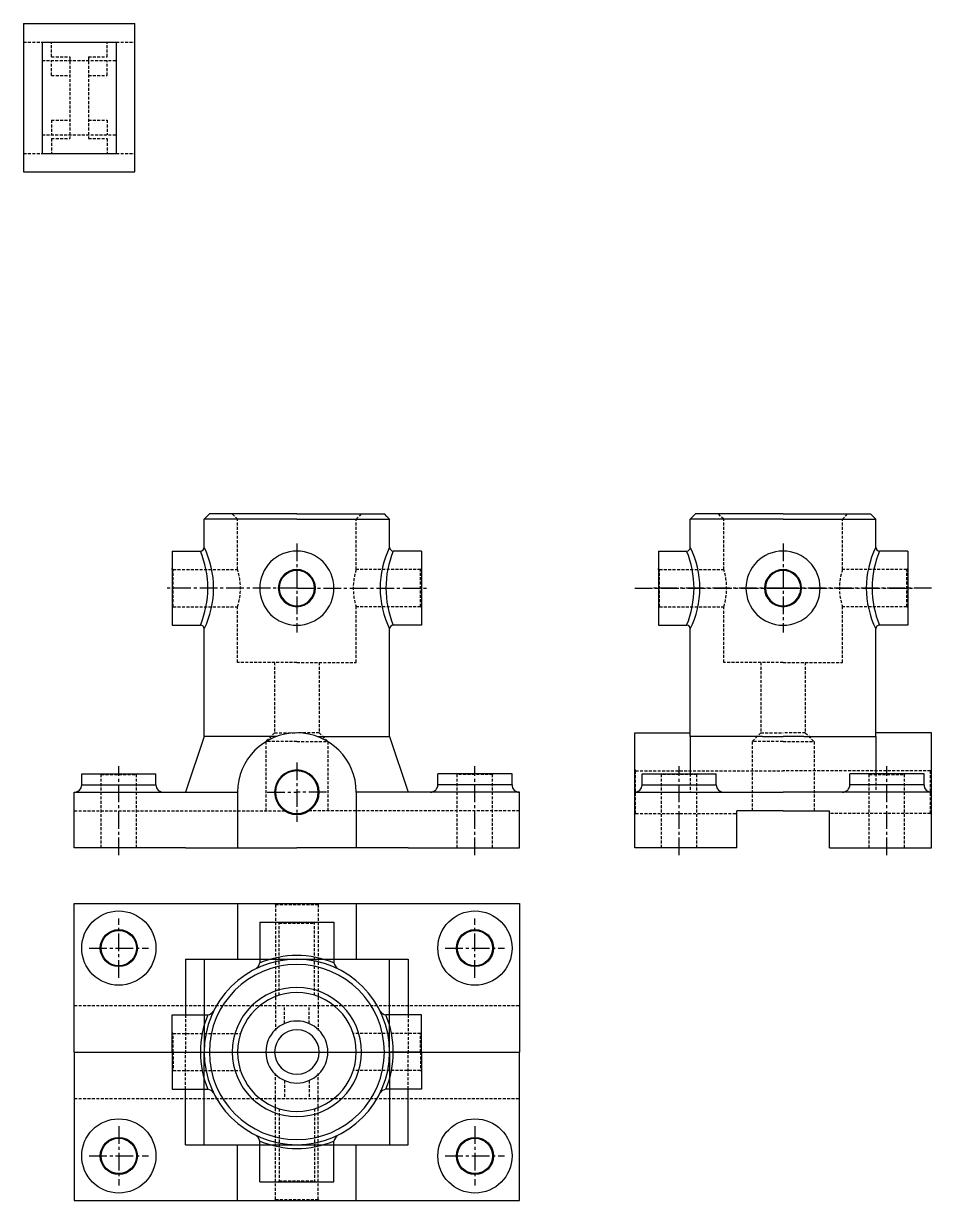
# Model space of a CAD drawing. Header units: millimetres. Extents: x 2282 to 2791, y 1362 to 1719.
# Drawn here: x 2546.3 to 2791.1, y 1401.4 to 1718.5 of the extents above; entities that cross this region are included whole.
import ezdxf

# ---------------------------------------------------------------- set-up
doc = ezdxf.new("R2010")
doc.units = ezdxf.units.MM
doc.header["$LTSCALE"] = 0.25
doc.linetypes.add('CENTER2', pattern=[28.575, 19.05, -3.175, 3.175, -3.175])
doc.linetypes.add('HIDDEN2', pattern=[4.7625, 3.175, -1.5875])

msp = doc.modelspace()

# ---------------------------------------------------------------- linework, layer by layer
for p, q in [((2546.332, 1718.547), (2576.332, 1718.547)), ((2546.332, 1718.547), (2546.332, 1678.547)), ((2576.332, 1678.547), (2576.332, 1718.547)), ((2551.332, 1713.547), (2571.332, 1713.547)), ((2551.332, 1713.547), (2551.332, 1683.547)), ((2571.332, 1713.547), (2571.332, 1683.547)), ((2551.332, 1683.547), (2571.332, 1683.547)), ((2546.332, 1678.547), (2576.332, 1678.547)), ((2595.717, 1585.703), (2595.01, 1584.996)), ((2595.717, 1585.703), (2596.424, 1586.41)), ((2595.717, 1585.703), (2595.717, 1585.703)), ((2595.717, 1585.703), (2595.717, 1585.703)), ((2620.01, 1586.41), (2596.424, 1586.41)), ((2620.01, 1586.41), (2643.596, 1586.41)), ((2644.303, 1585.703), (2643.596, 1586.41)), ((2644.303, 1585.703), (2644.303, 1585.703)), ((2644.303, 1585.703), (2644.303, 1585.703)), ((2644.303, 1585.703), (2645.01, 1584.996)), ((2726.773, 1585.703), (2726.066, 1584.996)), ((2726.773, 1585.703), (2727.48, 1586.41)), ((2726.773, 1585.703), (2726.773, 1585.703)), ((2726.773, 1585.703), (2726.773, 1585.703)), ((2751.066, 1586.41), (2727.48, 1586.41)), ((2751.066, 1586.41), (2774.652, 1586.41)), ((2775.359, 1585.703), (2774.652, 1586.41)), ((2775.359, 1585.703), (2775.359, 1585.703)), ((2775.359, 1585.703), (2775.359, 1585.703)), ((2775.359, 1585.703), (2776.066, 1584.996)), ((2595.01, 1577.41), (2595.01, 1584.996)), ((2620.01, 1584.996), (2595.01, 1584.996)), ((2620.01, 1584.996), (2645.01, 1584.996)), ((2645.01, 1577.41), (2645.01, 1584.996)), ((2726.066, 1577.41), (2726.066, 1584.996)), ((2751.066, 1584.996), (2726.066, 1584.996)), ((2751.066, 1584.996), (2776.066, 1584.996)), ((2776.066, 1577.41), (2776.066, 1584.996)), ((2586.424, 1576.41), (2594.01, 1576.41)), ((2586.424, 1576.41), (2586.424, 1556.41)), ((2653.596, 1576.41), (2646.01, 1576.41)), ((2653.596, 1576.41), (2653.596, 1556.41)), ((2717.48, 1576.41), (2725.066, 1576.41)), ((2717.48, 1576.41), (2717.48, 1556.41)), ((2784.652, 1576.41), (2777.066, 1576.41)), ((2784.652, 1576.41), (2784.652, 1556.41)), ((2586.424, 1571.41), (2586.424, 1571.66)), ((2586.424, 1571.66), (2586.674, 1571.41)), ((2653.596, 1571.66), (2653.346, 1571.41)), ((2653.596, 1571.41), (2653.596, 1571.66)), ((2717.48, 1571.41), (2717.48, 1571.66)), ((2717.48, 1571.66), (2717.73, 1571.41)), ((2784.652, 1571.66), (2784.402, 1571.41)), ((2784.652, 1571.41), (2784.652, 1571.66)), ((2586.424, 1561.16), (2586.674, 1561.41)), ((2653.596, 1561.16), (2653.346, 1561.41)), ((2717.48, 1561.16), (2717.73, 1561.41)), ((2784.652, 1561.16), (2784.402, 1561.41)), ((2586.424, 1556.41), (2594.01, 1556.41)), ((2595.01, 1526.41), (2595.01, 1555.41)), ((2645.01, 1526.41), (2645.01, 1555.41)), ((2653.596, 1556.41), (2646.01, 1556.41)), ((2717.48, 1556.41), (2725.066, 1556.41)), ((2726.066, 1526.41), (2726.066, 1555.41)), ((2776.066, 1526.41), (2776.066, 1555.41)), ((2784.652, 1556.41), (2777.066, 1556.41)), ((2595.01, 1526.41), (2590.01, 1511.41)), ((2614.442, 1526.41), (2595.01, 1526.41)), ((2625.578, 1526.41), (2645.01, 1526.41)), ((2645.01, 1526.41), (2650.01, 1511.41)), ((2711.066, 1511.41), (2711.066, 1527.41)), ((2711.066, 1527.41), (2726.066, 1527.41)), ((2726.066, 1526.41), (2726.066, 1516.41)), ((2745.498, 1526.41), (2726.066, 1526.41)), ((2745.498, 1526.41), (2751.066, 1526.41)), ((2756.634, 1526.41), (2751.066, 1526.41)), ((2756.634, 1526.41), (2776.066, 1526.41)), ((2791.066, 1527.41), (2776.066, 1527.41)), ((2776.066, 1526.41), (2776.066, 1516.41)), ((2791.066, 1511.41), (2791.066, 1527.41)), ((2562.01, 1516.41), (2582.01, 1516.41)), ((2562.01, 1513.41), (2562.01, 1516.41)), ((2567.01, 1516.41), (2567.26, 1516.16)), ((2577.01, 1516.41), (2576.76, 1516.16)), ((2582.01, 1513.41), (2582.01, 1516.41)), ((2678.01, 1516.41), (2658.01, 1516.41)), ((2658.01, 1513.41), (2658.01, 1516.41)), ((2663.01, 1516.41), (2663.26, 1516.16)), ((2673.01, 1516.41), (2672.76, 1516.16)), ((2678.01, 1513.41), (2678.01, 1516.41)), ((2711.066, 1517.41), (2711.316, 1517.16)), ((2713.066, 1513.41), (2713.066, 1516.41)), ((2713.066, 1516.41), (2733.066, 1516.41)), ((2718.066, 1516.41), (2718.316, 1516.16)), ((2728.066, 1516.41), (2727.816, 1516.16)), ((2733.066, 1513.41), (2733.066, 1516.41)), ((2769.066, 1513.41), (2769.066, 1516.41)), ((2789.066, 1516.41), (2769.066, 1516.41)), ((2774.066, 1516.41), (2774.316, 1516.16)), ((2784.066, 1516.41), (2783.816, 1516.16)), ((2789.066, 1513.41), (2789.066, 1516.41)), ((2791.066, 1517.41), (2790.816, 1517.16)), ((2562.01, 1513.41), (2582.01, 1513.41)), ((2678.01, 1513.41), (2658.01, 1513.41)), ((2713.066, 1513.41), (2733.066, 1513.41)), ((2789.066, 1513.41), (2769.066, 1513.41)), ((2560.01, 1496.41), (2560.01, 1511.41)), ((2560.01, 1511.41), (2590.01, 1511.41)), ((2590.01, 1511.41), (2604.01, 1511.41)), ((2604.01, 1511.41), (2604.01, 1496.41)), ((2650.01, 1511.41), (2636.01, 1511.41)), ((2636.01, 1511.41), (2636.01, 1496.41)), ((2680.01, 1511.41), (2650.01, 1511.41)), ((2680.01, 1496.41), (2680.01, 1511.41)), ((2711.066, 1496.41), (2711.066, 1511.41)), ((2711.066, 1511.41), (2711.066, 1511.41)), ((2711.066, 1511.41), (2735.066, 1511.41)), ((2735.066, 1511.41), (2751.066, 1511.41)), ((2767.066, 1511.41), (2751.066, 1511.41)), ((2791.066, 1511.41), (2767.066, 1511.41)), ((2791.066, 1496.41), (2791.066, 1511.41)), ((2791.066, 1511.41), (2791.066, 1511.41)), ((2738.566, 1496.41), (2738.566, 1506.41)), ((2751.066, 1506.41), (2738.566, 1506.41)), ((2751.066, 1506.41), (2763.566, 1506.41)), ((2763.566, 1496.41), (2763.566, 1506.41)), ((2711.066, 1505.41), (2711.316, 1505.66)), ((2791.066, 1505.41), (2790.816, 1505.66)), ((2590.01, 1496.41), (2560.01, 1496.41)), ((2590.01, 1496.41), (2620.01, 1496.41)), ((2650.01, 1496.41), (2620.01, 1496.41)), ((2650.01, 1496.41), (2680.01, 1496.41)), ((2738.566, 1496.41), (2711.066, 1496.41)), ((2763.566, 1496.41), (2791.066, 1496.41)), ((2560.01, 1441.41), (2560.01, 1481.41)), ((2560.01, 1481.41), (2680.01, 1481.41)), ((2604.01, 1481.41), (2604.01, 1466.41)), ((2614.01, 1481.41), (2614.26, 1481.16)), ((2626.01, 1481.41), (2625.76, 1481.16)), ((2636.01, 1481.41), (2636.01, 1466.41)), ((2680.01, 1481.41), (2680.01, 1441.41)), ((2610.01, 1476.41), (2610.01, 1465.41)), ((2610.01, 1476.41), (2630.01, 1476.41)), ((2615.26, 1476.16), (2615.01, 1476.41)), ((2624.76, 1476.16), (2625.01, 1476.41)), ((2630.01, 1476.41), (2630.01, 1465.411)), ((2590.01, 1466.41), (2590.01, 1451.41)), ((2590.01, 1466.41), (2650.01, 1466.41)), ((2595.01, 1466.41), (2595.01, 1441.41)), ((2645.01, 1441.41), (2645.01, 1466.41)), ((2650.01, 1466.41), (2650.01, 1451.41)), ((2630.01, 1464.323), (2630.01, 1464.323)), ((2586.424, 1451.41), (2595.01, 1451.41)), ((2586.424, 1441.41), (2586.424, 1451.41)), ((2595.01, 1451.41), (2596.01, 1451.41)), ((2645.01, 1451.41), (2644.01, 1451.41)), ((2653.596, 1451.41), (2645.01, 1451.41)), ((2653.596, 1441.41), (2653.596, 1451.41)), ((2586.424, 1446.41), (2586.424, 1446.66)), ((2586.424, 1446.66), (2586.674, 1446.41)), ((2653.596, 1446.66), (2653.346, 1446.41)), ((2560.01, 1441.41), (2680.01, 1441.41)), ((2560.01, 1441.41), (2560.01, 1401.41)), ((2586.424, 1441.41), (2595.01, 1441.41)), ((2586.424, 1441.41), (2586.424, 1431.41)), ((2586.424, 1441.41), (2595.01, 1441.41)), ((2595.01, 1416.41), (2595.01, 1441.41)), ((2653.596, 1441.41), (2645.01, 1441.41)), ((2645.01, 1441.41), (2645.01, 1416.41)), ((2653.596, 1441.41), (2645.01, 1441.41)), ((2653.596, 1441.41), (2653.596, 1431.41)), ((2680.01, 1401.41), (2680.01, 1441.41)), ((2586.424, 1436.41), (2586.424, 1436.16)), ((2586.424, 1436.16), (2586.674, 1436.41)), ((2653.596, 1436.16), (2653.346, 1436.41)), ((2586.424, 1431.41), (2595.01, 1431.41)), ((2590.01, 1416.41), (2590.01, 1431.41)), ((2595.01, 1431.41), (2596.01, 1431.41)), ((2645.01, 1431.41), (2644.01, 1431.41)), ((2653.596, 1431.41), (2645.01, 1431.41)), ((2650.01, 1416.41), (2650.01, 1431.41)), ((2630.01, 1418.497), (2630.01, 1418.498)), ((2590.01, 1416.41), (2650.01, 1416.41)), ((2604.01, 1401.41), (2604.01, 1416.41)), ((2610.01, 1406.41), (2610.01, 1417.41)), ((2630.01, 1406.41), (2630.01, 1417.41)), ((2636.01, 1401.41), (2636.01, 1416.41)), ((2610.01, 1406.41), (2630.01, 1406.41)), ((2615.26, 1406.66), (2615.01, 1406.41)), ((2624.76, 1406.66), (2625.01, 1406.41)), ((2560.01, 1401.41), (2680.01, 1401.41)), ((2614.01, 1401.41), (2614.26, 1401.66)), ((2626.01, 1401.41), (2625.76, 1401.66))]:
    msp.add_line(p, q)
at = {"linetype": 'HIDDEN2'}
for p, q in [((2546.332, 1713.547), (2551.332, 1713.547)), ((2553.832, 1709.547), (2553.832, 1713.547)), ((2568.832, 1709.547), (2568.832, 1713.547)), ((2571.332, 1713.547), (2576.332, 1713.547)), ((2553.832, 1709.547), (2558.832, 1709.547)), ((2558.832, 1709.547), (2558.832, 1687.547)), ((2563.832, 1709.547), (2568.832, 1709.547)), ((2563.832, 1709.547), (2563.832, 1687.547)), ((2551.332, 1708.547), (2571.332, 1708.547)), ((2553.832, 1704.547), (2553.832, 1708.547)), ((2568.832, 1704.547), (2568.832, 1708.547)), ((2553.832, 1704.547), (2558.832, 1704.547)), ((2563.832, 1704.547), (2568.832, 1704.547)), ((2553.832, 1692.547), (2558.832, 1692.547)), ((2553.832, 1692.547), (2553.832, 1688.547)), ((2563.832, 1692.547), (2568.832, 1692.547)), ((2568.832, 1692.547), (2568.832, 1688.547)), ((2551.332, 1688.547), (2571.332, 1688.547)), ((2553.832, 1687.547), (2558.832, 1687.547)), ((2553.832, 1687.547), (2553.832, 1683.547)), ((2563.832, 1687.547), (2568.832, 1687.547)), ((2568.832, 1687.547), (2568.832, 1683.547)), ((2546.332, 1683.547), (2551.332, 1683.547)), ((2571.332, 1683.547), (2576.332, 1683.547)), ((2604.01, 1584.996), (2602.596, 1586.41)), ((2636.01, 1584.996), (2637.424, 1586.41)), ((2735.066, 1584.996), (2733.652, 1586.41)), ((2767.066, 1584.996), (2768.48, 1586.41)), ((2604.01, 1571.41), (2604.01, 1584.996)), ((2636.01, 1571.41), (2636.01, 1584.996)), ((2735.066, 1571.41), (2735.066, 1584.996)), ((2767.066, 1571.41), (2767.066, 1584.996)), ((2586.674, 1571.41), (2604.01, 1571.41)), ((2586.674, 1561.41), (2586.674, 1571.41)), ((2653.346, 1571.41), (2636.01, 1571.41)), ((2653.346, 1561.41), (2653.346, 1571.41)), ((2717.73, 1571.41), (2735.066, 1571.41)), ((2717.73, 1561.41), (2717.73, 1571.41)), ((2784.402, 1571.41), (2767.066, 1571.41)), ((2784.402, 1561.41), (2784.402, 1571.41)), ((2586.674, 1561.41), (2604.01, 1561.41)), ((2604.01, 1546.41), (2604.01, 1561.41)), ((2636.01, 1546.41), (2636.01, 1561.41)), ((2653.346, 1561.41), (2636.01, 1561.41)), ((2717.73, 1561.41), (2735.066, 1561.41)), ((2735.066, 1546.41), (2735.066, 1561.41)), ((2767.066, 1546.41), (2767.066, 1561.41)), ((2784.402, 1561.41), (2767.066, 1561.41)), ((2620.01, 1546.41), (2604.01, 1546.41)), ((2614.01, 1546.41), (2614.01, 1527.41)), ((2620.01, 1546.41), (2636.01, 1546.41)), ((2626.01, 1546.41), (2626.01, 1527.41)), ((2751.066, 1546.41), (2735.066, 1546.41)), ((2745.066, 1546.41), (2745.066, 1527.41)), ((2751.066, 1546.41), (2767.066, 1546.41)), ((2757.066, 1546.41), (2757.066, 1527.41)), ((2614.01, 1527.41), (2611.656, 1525.056)), ((2614.01, 1527.41), (2620.01, 1527.41)), ((2626.01, 1527.41), (2620.01, 1527.41)), ((2626.01, 1527.41), (2628.364, 1525.056)), ((2745.066, 1527.41), (2742.712, 1525.056)), ((2745.066, 1527.41), (2751.066, 1527.41)), ((2757.066, 1527.41), (2751.066, 1527.41)), ((2757.066, 1527.41), (2759.42, 1525.056)), ((2620.01, 1525.056), (2611.656, 1525.056)), ((2611.656, 1525.056), (2611.656, 1506.41)), ((2620.01, 1525.056), (2628.364, 1525.056)), ((2628.364, 1525.056), (2628.364, 1506.41)), ((2751.066, 1525.056), (2742.712, 1525.056)), ((2742.712, 1525.056), (2742.712, 1506.41)), ((2751.066, 1525.056), (2742.712, 1525.056)), ((2751.066, 1525.056), (2759.42, 1525.056)), ((2751.066, 1525.056), (2759.42, 1525.056)), ((2759.42, 1525.056), (2759.42, 1506.41)), ((2567.26, 1496.41), (2567.26, 1516.16)), ((2567.26, 1516.16), (2576.76, 1516.16)), ((2576.76, 1496.41), (2576.76, 1516.16)), ((2663.26, 1496.41), (2663.26, 1516.16)), ((2672.76, 1516.16), (2663.26, 1516.16)), ((2672.76, 1496.41), (2672.76, 1516.16)), ((2711.316, 1517.16), (2751.066, 1517.16)), ((2711.316, 1505.66), (2711.316, 1517.16)), ((2727.816, 1516.16), (2718.316, 1516.16)), ((2718.316, 1496.41), (2718.316, 1516.16)), ((2726.066, 1516.41), (2726.066, 1511.41)), ((2727.816, 1496.41), (2727.816, 1516.16)), ((2790.816, 1517.16), (2751.066, 1517.16)), ((2774.316, 1496.41), (2774.316, 1516.16)), ((2774.316, 1516.16), (2783.816, 1516.16)), ((2776.066, 1516.41), (2776.066, 1511.41)), ((2783.816, 1496.41), (2783.816, 1516.16)), ((2790.816, 1505.66), (2790.816, 1517.16)), ((2560.01, 1506.41), (2616.693, 1506.41)), ((2680.01, 1506.41), (2623.326, 1506.41)), ((2711.316, 1505.66), (2738.566, 1505.66)), ((2790.816, 1505.66), (2763.566, 1505.66)), ((2614.26, 1481.16), (2614.26, 1447.224)), ((2614.26, 1481.16), (2625.76, 1481.16)), ((2625.76, 1481.16), (2625.76, 1447.224)), ((2615.26, 1456.689), (2615.26, 1476.16)), ((2615.26, 1476.16), (2624.76, 1476.16)), ((2624.76, 1456.689), (2624.76, 1476.16)), ((2560.01, 1453.91), (2680.01, 1453.91)), ((2616.693, 1449.078), (2616.693, 1453.91)), ((2623.326, 1449.078), (2623.326, 1453.91)), ((2590.01, 1451.41), (2590.01, 1441.41)), ((2650.01, 1451.41), (2650.01, 1441.41)), ((2586.674, 1446.41), (2604.811, 1446.41)), ((2586.674, 1441.41), (2586.674, 1446.41)), ((2653.346, 1446.41), (2635.209, 1446.41)), ((2653.346, 1441.41), (2653.346, 1446.41)), ((2586.674, 1441.41), (2586.674, 1436.41)), ((2590.01, 1431.41), (2590.01, 1441.41)), ((2650.01, 1431.41), (2650.01, 1441.41)), ((2653.346, 1441.41), (2653.346, 1436.41)), ((2586.674, 1436.41), (2604.811, 1436.41)), ((2614.26, 1401.66), (2614.26, 1435.597)), ((2616.693, 1433.743), (2616.693, 1428.91)), ((2623.326, 1433.743), (2623.326, 1428.91)), ((2625.76, 1401.66), (2625.76, 1435.597)), ((2653.346, 1436.41), (2635.209, 1436.41)), ((2560.01, 1428.91), (2680.01, 1428.91)), ((2615.26, 1426.132), (2615.26, 1406.66)), ((2624.76, 1426.132), (2624.76, 1406.66)), ((2615.26, 1406.66), (2624.76, 1406.66)), ((2614.26, 1401.66), (2625.76, 1401.66))]:
    msp.add_line(p, q, dxfattribs=at)
at = {"linetype": 'CENTER2'}
for p, q in [((2620.01, 1578.41), (2620.01, 1554.41)), ((2620.01, 1578.41), (2620.01, 1554.41)), ((2751.066, 1578.41), (2751.066, 1554.41)), ((2751.066, 1578.41), (2751.066, 1554.41)), ((2751.066, 1578.41), (2751.066, 1554.41)), ((2751.066, 1578.41), (2751.066, 1554.41)), ((2620.01, 1566.41), (2584.424, 1566.41)), ((2620.01, 1566.41), (2655.596, 1566.41)), ((2711.066, 1566.41), (2751.066, 1566.41)), ((2751.066, 1566.41), (2715.48, 1566.41)), ((2791.066, 1566.41), (2751.066, 1566.41)), ((2751.066, 1566.41), (2786.652, 1566.41)), ((2620.01, 1519.41), (2620.01, 1503.41)), ((2572.01, 1494.41), (2572.01, 1518.41)), ((2668.01, 1494.41), (2668.01, 1518.41)), ((2723.066, 1494.41), (2723.066, 1518.41)), ((2779.066, 1494.41), (2779.066, 1518.41)), ((2612.01, 1511.41), (2620.01, 1511.41)), ((2628.01, 1511.41), (2620.01, 1511.41)), ((2572.01, 1461.41), (2572.01, 1477.41)), ((2668.01, 1461.41), (2668.01, 1477.41)), ((2564.01, 1469.41), (2580.01, 1469.41)), ((2660.01, 1469.41), (2676.01, 1469.41)), ((2572.01, 1421.41), (2572.01, 1405.41)), ((2668.01, 1421.41), (2668.01, 1405.41)), ((2564.01, 1413.41), (2580.01, 1413.41)), ((2660.01, 1413.41), (2676.01, 1413.41))]:
    msp.add_line(p, q, dxfattribs=at)
for centre, radius in [((2572.01, 1469.41), 10), ((2668.01, 1469.41), 10), ((2572.01, 1469.41), 5), ((2572.01, 1469.41), 4.75), ((2668.01, 1469.41), 5), ((2668.01, 1469.41), 4.75), ((2572.01, 1413.41), 10), ((2668.01, 1413.41), 10), ((2572.01, 1413.41), 5), ((2572.01, 1413.41), 4.75), ((2668.01, 1413.41), 5), ((2668.01, 1413.41), 4.75)]:
    msp.add_circle(centre, radius)
for centre, radius, start, end in [((2594.01, 1577.41), 1, 270, 0), ((2569.996, 1566.41), 26.013, 337.39197, 22.60803), ((2572.746, 1566.41), 24.833, 333.70706, 26.29294), ((2620.01, 1566.41), 10, 90, 270), ((2620.01, 1566.41), 10, 270, 90), ((2667.274, 1566.41), 24.833, 153.70706, 206.29294), ((2670.024, 1566.41), 26.013, 157.39197, 202.60803), ((2646.01, 1577.41), 1, 180, 270), ((2725.066, 1577.41), 1, 270, 0), ((2701.052, 1566.41), 26.013, 337.39197, 22.60803), ((2703.802, 1566.41), 24.833, 333.70706, 26.29294), ((2751.066, 1566.41), 10, 90, 270), ((2751.066, 1566.41), 10, 270, 90), ((2798.33, 1566.41), 24.833, 153.70706, 206.29294), ((2801.08, 1566.41), 26.013, 157.39197, 202.60803), ((2777.066, 1577.41), 1, 180, 270), ((2620.01, 1566.41), 5, 90, 270), ((2620.01, 1566.41), 4.75, 90, 270), ((2620.01, 1566.41), 5, 270, 90), ((2620.01, 1566.41), 4.75, 270, 90), ((2751.066, 1566.41), 5, 90, 270), ((2751.066, 1566.41), 4.75, 90, 270), ((2751.066, 1566.41), 5, 270, 90), ((2751.066, 1566.41), 4.75, 270, 90), ((2594.01, 1555.41), 1, 0, 90), ((2646.01, 1555.41), 1, 90, 180), ((2725.066, 1555.41), 1, 0, 90), ((2777.066, 1555.41), 1, 90, 180), ((2620.01, 1511.41), 16, 90, 180), ((2620.01, 1511.41), 16, 0, 90), ((2620.01, 1511.41), 6, 90, 270), ((2620.01, 1511.41), 5.75, 90, 270), ((2620.01, 1511.41), 6, 270, 90), ((2620.01, 1511.41), 5.75, 270, 90), ((2560.01, 1513.41), 2, 270, 0), ((2584.01, 1513.41), 2, 180, 270), ((2656.01, 1513.41), 2, 270, 0), ((2680.01, 1513.41), 2, 180, 270), ((2711.066, 1513.41), 2, 270, 0), ((2735.066, 1513.41), 2, 180, 270), ((2767.066, 1513.41), 2, 270, 0), ((2791.066, 1513.41), 2, 180, 270), ((2620.01, 1441.41), 25, 0, 180), ((2607.49, 1465.95), 2.577, 305.07851, 347.92882), ((2620.01, 1441.41), 26, 67.38014, 112.61986), ((2632.53, 1465.95), 2.577, 192.07118, 234.92149), ((2620.01, 1441.41), 23.586, 0, 180), ((2620.01, 1441.41), 17.414, 0, 180), ((2620.01, 1441.41), 16, 0, 180), ((2620.01, 1441.41), 26, 157.38014, 180), ((2595.47, 1453.931), 2.577, 282.07118, 324.92149), ((2620.01, 1441.41), 8.354, 0, 180), ((2644.55, 1453.931), 2.577, 215.07851, 257.92882), ((2620.01, 1441.41), 26, 0, 22.61986), ((2620.01, 1441.41), 6, 0, 180), ((2620.01, 1441.41), 26, 180, 202.61986), ((2620.01, 1441.41), 25, 180, 0), ((2620.01, 1441.41), 23.586, 180, 0), ((2620.01, 1441.41), 17.414, 180, 0), ((2620.01, 1441.41), 16, 180, 0), ((2620.01, 1441.41), 8.354, 180, 0), ((2620.01, 1441.41), 6, 180, 0), ((2620.01, 1441.41), 26, 337.38014, 0), ((2595.47, 1428.89), 2.577, 35.07851, 77.92882), ((2644.55, 1428.89), 2.577, 102.07118, 144.92149), ((2607.49, 1416.87), 2.577, 12.07118, 54.92149), ((2632.53, 1416.87), 2.577, 125.07851, 167.92882), ((2620.01, 1441.41), 26, 247.38014, 292.61986)]:
    msp.add_arc(centre, radius, start, end)
at = {"linetype": 'HIDDEN2'}
for centre, start, end in [((2588.811, 1566.41), 341.79004, 18.20996), ((2651.209, 1566.41), 161.79004, 198.20996), ((2719.867, 1566.41), 341.79004, 18.20996), ((2782.265, 1566.41), 161.79004, 198.20996)]:
    msp.add_arc(centre, 16, start, end, dxfattribs=at)

doc.saveas('drawing.dxf')
